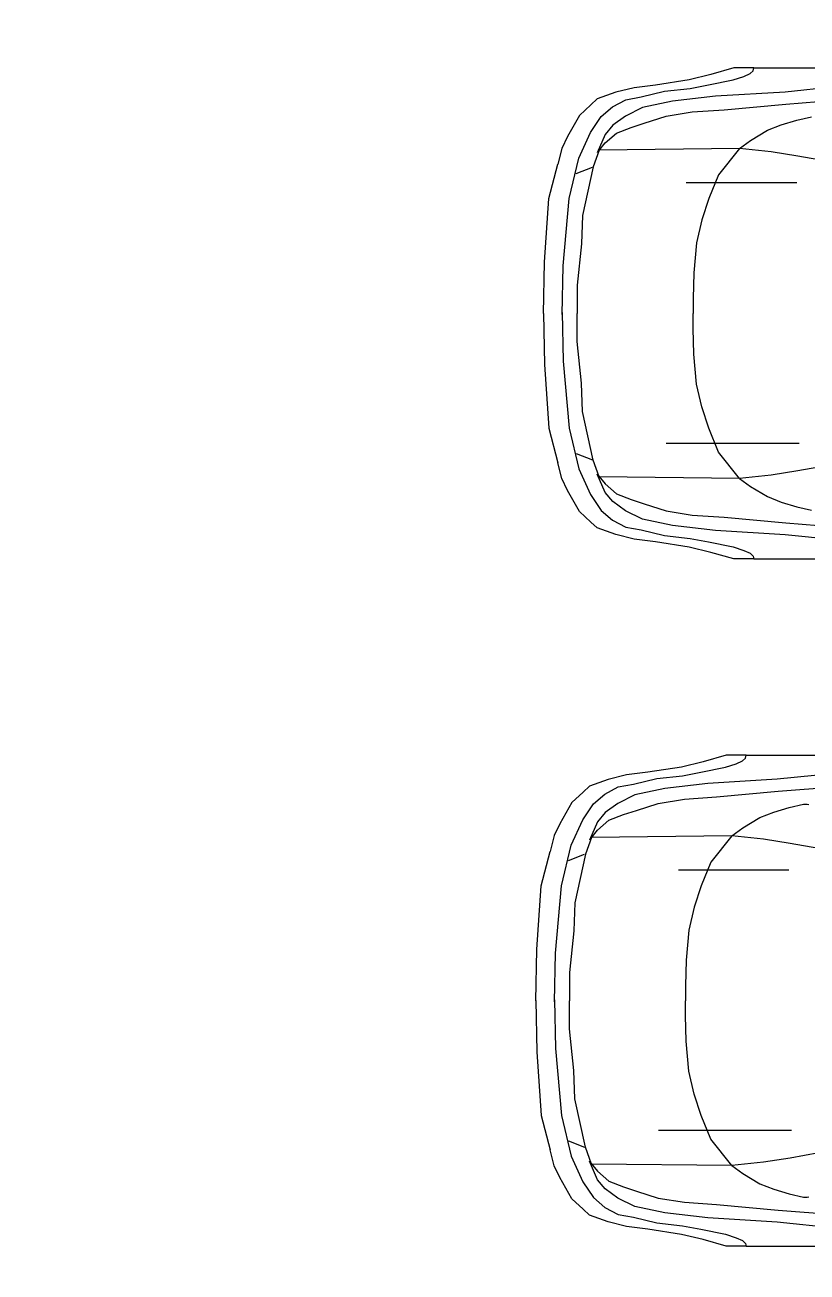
# Model space of a CAD drawing. Header units: millimetres. Extents: x 10193 to 57833, y 9963 to 44360.
# Drawn here: x 50669 to 53466, y 32115 to 36575 of the extents above; entities that cross this region are included whole.
import ezdxf

# ---------------------------------------------------------------- set-up
doc = ezdxf.new("R2010")
doc.units = ezdxf.units.MM
doc.layers.add('free-dwg.com', color=7, linetype='Continuous')
doc.layers.add('Стены', color=7, linetype='Continuous')

msp = doc.modelspace()

# ---------------------------------------------------------------- hatches: boundary and pattern name
at = {"layer": 'Стены'}
h = msp.add_hatch(dxfattribs=at)
h.set_pattern_fill('ANSI32', color=256, scale=10)
h.paths.add_polyline_path([(57833.4, 42702.7), (10593.4, 42702.7), (10593.4, 9962.7), (26833.4, 9962.7), (26833.4, 14962.7), (57833.4, 14962.7)])
h.paths.add_polyline_path([(10713.4, 42582.7), (57713.4, 42582.7), (57713.4, 15082.7), (26713.4, 15082.7), (26713.4, 10082.7), (10713.4, 10082.7)], flags=16)
h.paths.add_polyline_path([(10963.4, 42332.7), (57463.4, 42332.7), (57463.4, 15332.7), (26463.4, 15332.7), (26463.4, 10332.7), (10963.4, 10332.7)], flags=0)
h.paths.add_polyline_path([(57463.4, 42332.7), (10963.4, 42332.7), (10963.4, 10332.7), (26463.4, 10332.7), (26463.4, 15332.7), (57463.4, 15332.7)], flags=0)
h = msp.add_hatch(dxfattribs=at)
h.set_pattern_fill('ANSI36', color=256, scale=10)
h.paths.add_polyline_path([(57713.4, 42582.7), (10713.4, 42582.7), (10713.4, 10082.7), (26713.4, 10082.7), (26713.4, 15082.7), (57713.4, 15082.7)])
h.paths.add_polyline_path([(10963.4, 42332.7), (57463.4, 42332.7), (57463.4, 15332.7), (26463.4, 15332.7), (26463.4, 10332.7), (10963.4, 10332.7)], flags=16)

# ---------------------------------------------------------------- linework, layer by layer
at = {"layer": 'free-dwg.com'}
for p, q in [((53122, 36397.4), (53044.1, 36378.5)), ((53204.6, 36421), (53122, 36397.4)), ((53202.3, 36377.9), (53240.2, 36390.5)), ((53275.7, 36420.9), (53204.6, 36421)), ((53240.2, 36390.5), (53263, 36400.6)), ((53263, 36400.6), (53273.2, 36410.8)), ((53273.2, 36410.8), (53275.7, 36420.9)), ((53275.7, 36420.9), (53673.4, 36420.9)), ((52848.2, 36350.2), (52782.1, 36333.7)), ((52923.7, 36359.6), (52848.2, 36350.2)), ((53044.1, 36378.5), (52923.7, 36359.6)), ((52956.6, 36337.4), (53047.7, 36347.5)), ((53047.7, 36347.5), (53113.6, 36360.2)), ((53113.6, 36360.2), (53202.3, 36377.9)), ((53683.5, 36365.2), (53387.2, 36334.8)), ((52716, 36310.1), (52692.4, 36288.9)), ((52782.1, 36333.7), (52716, 36310.1)), ((52770.5, 36282), (52817.9, 36307.3)), ((52817.9, 36307.3), (52873, 36317.1)), ((52873, 36317.1), (52956.6, 36337.4)), ((52984.4, 36302), (52878, 36279.2)), ((53138.9, 36319.7), (52984.4, 36302)), ((53387.2, 36334.8), (53138.9, 36319.7)), ((53389.7, 36291.8), (53711.4, 36317.1)), ((52692.4, 36288.9), (52652.3, 36251.2)), ((52729.4, 36247.3), (52770.5, 36282)), ((52878, 36279.2), (52817.2, 36248.8)), ((52961.6, 36248.8), (53055.3, 36264)), ((53055.3, 36264), (53169.3, 36271.6)), ((53169.3, 36271.6), (53389.7, 36291.8)), ((52652.3, 36251.2), (52609.8, 36175.7)), ((52691.4, 36190.4), (52729.4, 36247.3)), ((52771.6, 36215.9), (52743.8, 36183)), ((52817.2, 36248.8), (52771.6, 36215.9)), ((52837.5, 36208.3), (52883.1, 36223.5)), ((52883.1, 36223.5), (52961.6, 36248.8)), ((53324.2, 36197.8), (53374, 36217.4)), ((53374, 36217.4), (53429.9, 36234)), ((53429.9, 36234), (53481.3, 36246.1)), ((52609.8, 36175.7), (52588.6, 36133.3)), ((52650.3, 36098.8), (52691.4, 36190.4)), ((52743.8, 36183), (52715.9, 36117.2)), ((52743.8, 36152.6), (52784.3, 36188.1)), ((52784.3, 36188.1), (52837.5, 36208.3)), ((53263.7, 36161.6), (53324.2, 36197.8)), ((52588.6, 36133.3), (52574.4, 36076.7)), ((52723.1, 36127.2), (52700.9, 36067.2)), ((52721, 36124.8), (52743.8, 36152.6)), ((53224.4, 36132.9), (52723.1, 36127.2)), ((53224.4, 36132.9), (53149.9, 36038.8)), ((53224.4, 36132.9), (53263.7, 36161.6)), ((53337.8, 36120.8), (53224.4, 36132.9)), ((52542.8, 35953.5), (52574.4, 36076.7)), ((52615.6, 35953.5), (52650.3, 36098.8)), ((53433, 36105.7), (53337.8, 36120.8)), ((53535.7, 36087.6), (53433, 36105.7)), ((52639.9, 36043.8), (52698.2, 36066.6)), ((52700.9, 36067.2), (52663, 35893.4)), ((53149.9, 36038.8), (53115.1, 35953.5)), ((53428.9, 36009.9), (53033.3, 36009.9)), ((52527, 35726), (52542.8, 35953.5)), ((52593.4, 35713.4), (52615.6, 35953.5)), ((53115.1, 35953.5), (53089.8, 35877.6)), ((52663, 35893.4), (52659.8, 35792.4)), ((53089.8, 35877.6), (53070.9, 35795.5)), ((52659.8, 35792.4), (52644, 35643.9)), ((53070.9, 35795.5), (53061.4, 35688.1)), ((52523.9, 35542.8), (52527, 35726)), ((52590.3, 35539.6), (52593.4, 35713.4)), ((53061.4, 35688.1), (53058.2, 35596.5)), ((52644, 35643.9), (52644, 35543.1)), ((53058.2, 35596.5), (53058.2, 35543.1)), ((52523.9, 35543.3), (52527, 35360.1)), ((52590.3, 35546.5), (52593.4, 35372.7)), ((52644, 35442.2), (52644, 35543.1)), ((53058.2, 35489.6), (53058.2, 35543.1)), ((53061.4, 35398), (53058.2, 35489.6)), ((52659.8, 35293.8), (52644, 35442.2)), ((52593.4, 35372.7), (52615.6, 35132.6)), ((53070.9, 35290.6), (53061.4, 35398)), ((52527, 35360.1), (52542.8, 35132.6)), ((52663, 35192.7), (52659.8, 35293.8)), ((53089.8, 35208.5), (53070.9, 35290.6)), ((52700.9, 35018.9), (52663, 35192.7)), ((53115.1, 35132.6), (53089.8, 35208.5)), ((52542.8, 35132.6), (52574.4, 35009.4)), ((52615.6, 35132.6), (52650.3, 34987.3)), ((53149.9, 35047.4), (53115.1, 35132.6)), ((53438.3, 35078.4), (52962.7, 35078.4)), ((52588.6, 34952.8), (52574.4, 35009.4)), ((52639.9, 35042.3), (52698.2, 35019.5)), ((52723.1, 34958.9), (52700.9, 35018.9)), ((53224.4, 34953.2), (53149.9, 35047.4)), ((52650.3, 34987.3), (52691.4, 34895.7)), ((52743.8, 34903.1), (52715.9, 34968.9)), ((53337.8, 34965.3), (53224.4, 34953.2)), ((53433, 34980.4), (53337.8, 34965.3)), ((53535.7, 34998.5), (53433, 34980.4)), ((52609.8, 34910.4), (52588.6, 34952.8)), ((52721, 34961.3), (52743.8, 34933.5)), ((53224.4, 34953.2), (52723.1, 34958.9)), ((52743.8, 34933.5), (52784.3, 34898)), ((53224.4, 34953.2), (53263.7, 34924.6)), ((53263.7, 34924.6), (53324.2, 34888.3)), ((52652.3, 34834.9), (52609.8, 34910.4)), ((52691.4, 34895.7), (52729.4, 34838.9)), ((52771.6, 34870.2), (52743.8, 34903.1)), ((52784.3, 34898), (52837.5, 34877.8)), ((52837.5, 34877.8), (52883.1, 34862.6)), ((53324.2, 34888.3), (53374, 34868.7)), ((52692.4, 34797.2), (52652.3, 34834.9)), ((52729.4, 34838.9), (52770.5, 34804.1)), ((52817.2, 34837.3), (52771.6, 34870.2)), ((52878, 34806.9), (52817.2, 34837.3)), ((52883.1, 34862.6), (52961.6, 34837.3)), ((52961.6, 34837.3), (53055.3, 34822.1)), ((53374, 34868.7), (53429.9, 34852.1)), ((53429.9, 34852.1), (53481.3, 34840)), ((52716, 34776), (52692.4, 34797.2)), ((52770.5, 34804.1), (52817.9, 34778.8)), ((52984.4, 34784.2), (52878, 34806.9)), ((53138.9, 34766.4), (52984.4, 34784.2)), ((53055.3, 34822.1), (53169.3, 34814.5)), ((53169.3, 34814.5), (53389.7, 34794.3)), ((53389.7, 34794.3), (53711.4, 34769)), ((52782.1, 34752.4), (52716, 34776)), ((52848.2, 34735.9), (52782.1, 34752.4)), ((52817.9, 34778.8), (52873, 34769)), ((52873, 34769), (52956.6, 34748.7)), ((52956.6, 34748.7), (53047.7, 34738.6)), ((53047.7, 34738.6), (53113.6, 34726)), ((53387.2, 34751.3), (53138.9, 34766.4)), ((53683.5, 34720.9), (53387.2, 34751.3)), ((52923.7, 34726.5), (52848.2, 34735.9)), ((53044.1, 34707.6), (52923.7, 34726.5)), ((53122, 34688.7), (53044.1, 34707.6)), ((53113.6, 34726), (53202.3, 34708.2)), ((53202.3, 34708.2), (53240.2, 34695.6)), ((53240.2, 34695.6), (53263, 34685.5)), ((53204.6, 34665.2), (53122, 34688.7)), ((53275.7, 34665.2), (53204.6, 34665.2)), ((53263, 34685.5), (53273.2, 34675.3)), ((53273.2, 34675.3), (53275.7, 34665.2)), ((53275.7, 34665.2), (53673.4, 34665.2)), ((53094.5, 33939.9), (53016.7, 33921)), ((53177.2, 33963.5), (53094.5, 33939.9)), ((53248.2, 33963.4), (53177.2, 33963.5)), ((53212.8, 33933), (53235.6, 33943.2)), ((53235.6, 33943.2), (53245.7, 33953.3)), ((53245.7, 33953.3), (53248.2, 33963.4)), ((53248.2, 33963.4), (53645.9, 33963.4)), ((52820.7, 33892.7), (52754.7, 33876.2)), ((52896.3, 33902.2), (52820.7, 33892.7)), ((53016.7, 33921), (52896.3, 33902.2)), ((53020.3, 33890), (53086.1, 33902.7)), ((53086.1, 33902.7), (53174.8, 33920.4)), ((53174.8, 33920.4), (53212.8, 33933)), ((53656, 33907.7), (53359.7, 33877.4)), ((52688.6, 33852.6), (52665, 33831.4)), ((52754.7, 33876.2), (52688.6, 33852.6)), ((52743, 33824.5), (52790.4, 33849.8)), ((52790.4, 33849.8), (52845.5, 33859.6)), ((52845.5, 33859.6), (52929.1, 33879.9)), ((52929.1, 33879.9), (53020.3, 33890)), ((53111.5, 33862.2), (52956.9, 33844.5)), ((53359.7, 33877.4), (53111.5, 33862.2)), ((53362.2, 33834.3), (53683.9, 33859.6)), ((52665, 33831.4), (52624.8, 33793.7)), ((52701.9, 33789.8), (52743, 33824.5)), ((52850.6, 33821.7), (52789.8, 33791.3)), ((52956.9, 33844.5), (52850.6, 33821.7)), ((52934.1, 33791.3), (53027.9, 33806.5)), ((53027.9, 33806.5), (53141.9, 33814.1)), ((53141.9, 33814.1), (53362.2, 33834.3)), ((52624.8, 33793.7), (52582.4, 33718.2)), ((52664, 33732.9), (52701.9, 33789.8)), ((52744.2, 33758.4), (52716.3, 33725.5)), ((52789.8, 33791.3), (52744.2, 33758.4)), ((52810, 33750.8), (52855.6, 33766)), ((52855.6, 33766), (52934.1, 33791.3)), ((53296.7, 33740.3), (53346.6, 33759.9)), ((53346.6, 33759.9), (53402.5, 33776.5)), ((53402.5, 33776.5), (53453.8, 33788.6)), ((53453.8, 33788.6), (53465.9, 33788.6)), ((53465.9, 33788.6), (53472, 33787.1)), ((52582.4, 33718.2), (52561.1, 33675.8)), ((52622.9, 33641.3), (52664, 33732.9)), ((52716.3, 33725.5), (52688.5, 33659.7)), ((52716.3, 33695.2), (52756.8, 33730.6)), ((52756.8, 33730.6), (52810, 33750.8)), ((53236.2, 33704.1), (53296.7, 33740.3)), ((52561.1, 33675.8), (52547, 33619.2)), ((52695.6, 33669.7), (52673.5, 33609.7)), ((52693.5, 33667.3), (52716.3, 33695.2)), ((53197, 33675.4), (52695.6, 33669.7)), ((53197, 33675.4), (53122.5, 33581.3)), ((53197, 33675.4), (53236.2, 33704.1)), ((53310.3, 33663.3), (53197, 33675.4)), ((52588.1, 33496), (52622.9, 33641.3)), ((53405.5, 33648.2), (53310.3, 33663.3)), ((53508.2, 33630.1), (53405.5, 33648.2)), ((52515.4, 33496), (52547, 33619.2)), ((52612.5, 33586.3), (52670.7, 33609.1)), ((52673.5, 33609.7), (52635.5, 33436)), ((53122.5, 33581.3), (53087.7, 33496)), ((53401.4, 33552.4), (53005.8, 33552.4)), ((52499.5, 33268.5), (52515.4, 33496)), ((52565.9, 33255.9), (52588.1, 33496)), ((53087.7, 33496), (53062.4, 33420.2)), ((52635.5, 33436), (52632.3, 33334.9)), ((53062.4, 33420.2), (53043.4, 33338)), ((52632.3, 33334.9), (52616.5, 33186.4)), ((53043.4, 33338), (53033.9, 33230.6)), ((52496.4, 33085.3), (52499.5, 33268.5)), ((52562.8, 33082.1), (52565.9, 33255.9)), ((53033.9, 33230.6), (53030.8, 33139)), ((52616.5, 33186.4), (52616.5, 33085.6)), ((53030.8, 33139), (53030.8, 33085.6)), ((52562.8, 33089), (52565.9, 32915.2)), ((52496.4, 33085.8), (52499.5, 32902.6)), ((52616.5, 32984.7), (52616.5, 33085.6)), ((53030.8, 33032.1), (53030.8, 33085.6)), ((53033.9, 32940.5), (53030.8, 33032.1)), ((52632.3, 32836.3), (52616.5, 32984.7)), ((52565.9, 32915.2), (52588.1, 32675.2)), ((53043.4, 32833.1), (53033.9, 32940.5)), ((52499.5, 32902.6), (52515.4, 32675.2)), ((52635.5, 32735.2), (52632.3, 32836.3)), ((53062.4, 32751), (53043.4, 32833.1)), ((52673.5, 32561.4), (52635.5, 32735.2)), ((53087.7, 32675.2), (53062.4, 32751)), ((52515.4, 32675.2), (52547, 32552)), ((52588.1, 32675.2), (52622.9, 32529.8)), ((53122.5, 32589.9), (53087.7, 32675.2)), ((53410.8, 32620.9), (52935.2, 32620.9)), ((52612.5, 32584.8), (52670.7, 32562)), ((52695.6, 32501.4), (52673.5, 32561.4)), ((53197, 32495.8), (53122.5, 32589.9)), ((52561.1, 32495.4), (52547, 32552)), ((52622.9, 32529.8), (52664, 32438.2)), ((52716.3, 32445.6), (52688.5, 32511.4)), ((53405.5, 32522.9), (53310.3, 32507.8)), ((53508.2, 32541), (53405.5, 32522.9)), ((52582.4, 32452.9), (52561.1, 32495.4)), ((52693.5, 32503.8), (52716.3, 32476)), ((53197, 32495.8), (52695.6, 32501.4)), ((52716.3, 32476), (52756.8, 32440.6)), ((53310.3, 32507.8), (53197, 32495.8)), ((53197, 32495.8), (53236.2, 32467.1)), ((53236.2, 32467.1), (53296.7, 32430.8)), ((52624.8, 32377.5), (52582.4, 32452.9)), ((52664, 32438.2), (52701.9, 32381.4)), ((52744.2, 32412.7), (52716.3, 32445.6)), ((52756.8, 32440.6), (52810, 32420.3)), ((52810, 32420.3), (52855.6, 32405.1)), ((53296.7, 32430.8), (53346.6, 32411.2)), ((52665, 32339.7), (52624.8, 32377.5)), ((52701.9, 32381.4), (52743, 32346.6)), ((52789.8, 32379.8), (52744.2, 32412.7)), ((52850.6, 32349.4), (52789.8, 32379.8)), ((52855.6, 32405.1), (52934.1, 32379.8)), ((52934.1, 32379.8), (53027.9, 32364.6)), ((53346.6, 32411.2), (53402.5, 32394.6)), ((53402.5, 32394.6), (53453.8, 32382.5)), ((53453.8, 32382.5), (53465.9, 32382.5)), ((53465.9, 32382.5), (53472, 32384)), ((52688.6, 32318.5), (52665, 32339.7)), ((52743, 32346.6), (52790.4, 32321.3)), ((52956.9, 32326.7), (52850.6, 32349.4)), ((53027.9, 32364.6), (53141.9, 32357)), ((53141.9, 32357), (53362.2, 32336.8)), ((53362.2, 32336.8), (53683.9, 32311.5)), ((52754.7, 32294.9), (52688.6, 32318.5)), ((52820.7, 32278.4), (52754.7, 32294.9)), ((52790.4, 32321.3), (52845.5, 32311.5)), ((52845.5, 32311.5), (52929.1, 32291.2)), ((52929.1, 32291.2), (53020.3, 32281.1)), ((53111.5, 32309), (52956.9, 32326.7)), ((53359.7, 32293.8), (53111.5, 32309)), ((53656, 32263.4), (53359.7, 32293.8)), ((52896.3, 32269), (52820.7, 32278.4)), ((53016.7, 32250.1), (52896.3, 32269)), ((53094.5, 32231.3), (53016.7, 32250.1)), ((53020.3, 32281.1), (53086.1, 32268.5)), ((53086.1, 32268.5), (53174.8, 32250.8)), ((53174.8, 32250.8), (53212.8, 32238.1)), ((53177.2, 32207.7), (53094.5, 32231.3)), ((53248.2, 32207.7), (53177.2, 32207.7)), ((53212.8, 32238.1), (53235.6, 32228)), ((53235.6, 32228), (53245.7, 32217.9)), ((53245.7, 32217.9), (53248.2, 32207.7)), ((53248.2, 32207.7), (53645.9, 32207.7))]:
    msp.add_line(p, q, dxfattribs=at)

doc.saveas('drawing.dxf')
